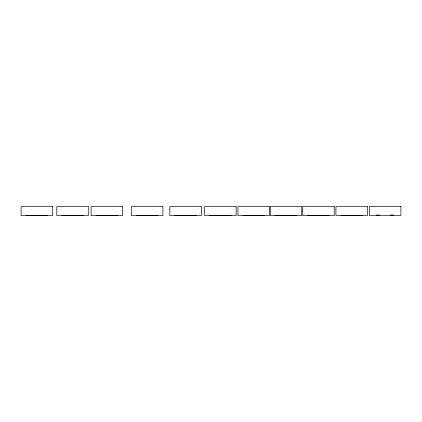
<?xml version="1.0" encoding="UTF-8"?>
<svg xmlns="http://www.w3.org/2000/svg" width="422" height="422" viewBox="0 0 422 422"><rect width="100%" height="100%" fill="white"/><g stroke="black" fill="none" stroke-linecap="round" stroke-linejoin="round"><path stroke-width="0.63" d="M376.255 215.067L379.726 215.035M393.984 215.035L390.519 215.035M362.408 215.61L340.881 215.61M329.218 215.61L307.691 215.61M296.75 215.61L275.228 215.61M264.409 215.61L242.887 215.61M231.108 215.61L209.586 215.61M196.299 215.61L174.777 215.61M157.875 215.61L136.348 215.61M117.553 215.61L96.026 215.61M83.271 215.61L61.744 215.61M47.57 215.61L26.048 215.61M400.9 206.39L369.408 206.39L369.408 215.389L400.9 215.389L400.9 206.39M52.592 206.611L21.1 206.611L21.1 215.61L52.592 215.61L52.592 206.611M88.288 206.611L56.796 206.611L56.796 215.61L88.288 215.61L88.288 206.611M122.57 206.611L91.078 206.611L91.078 215.61L122.57 215.61L122.57 206.611M162.897 206.611L131.4 206.611L131.4 215.61L162.897 215.61L162.897 206.611M201.32 206.611L169.829 206.611L169.829 215.61L201.32 215.61L201.32 206.611M236.13 206.611L204.638 206.611L204.638 215.61L236.13 215.61L236.13 206.611M269.431 206.611L237.939 206.611L237.939 215.61L269.431 215.61L269.431 206.611M301.772 206.611L270.28 206.611L270.28 215.61L301.772 215.61L301.772 206.611M334.24 206.611L302.743 206.611L302.743 215.61L334.24 215.61L334.24 206.611M367.425 206.611L335.933 206.611L335.933 215.61L367.425 215.61L367.425 206.611"/></g></svg>
